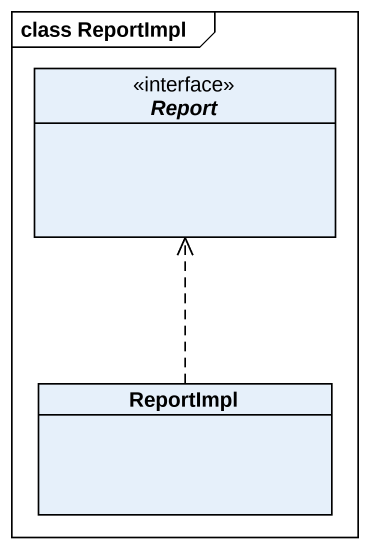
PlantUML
@startuml
mainframe class ReportImpl
hide circle
hide empty members
interface Report
class ReportImpl
ReportImpl .up.> Report
@enduml
